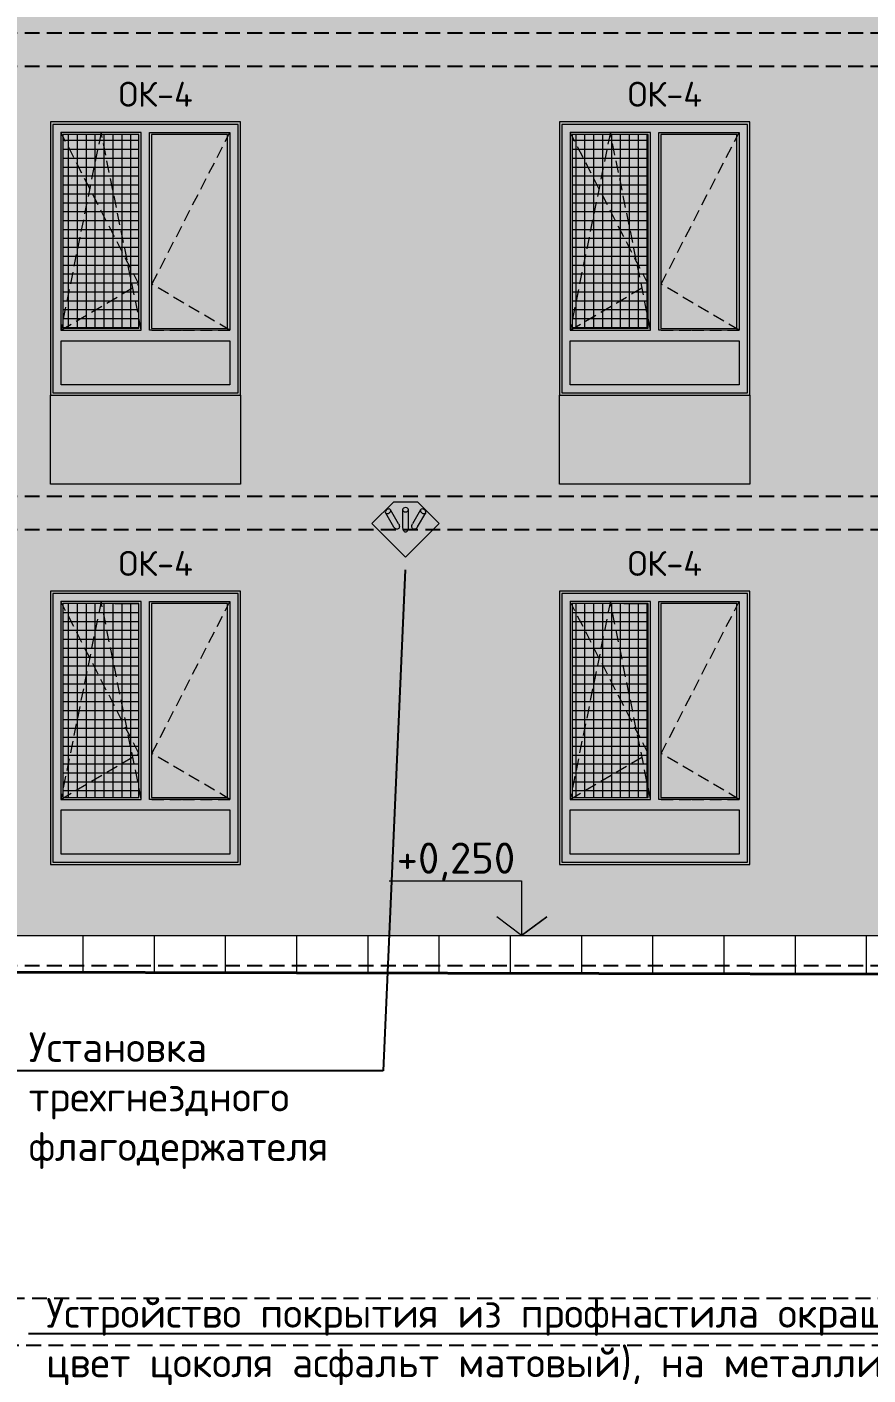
# Model space of a CAD drawing. Header units: millimetres. Extents: x -136099598 to 9192475, y 0 to 779331.
# Drawn here: x -346626 to -339540, y 285105 to 296454 of the extents above; entities that cross this region are included whole.
import ezdxf
from ezdxf import colors
from ezdxf.entities.mleader import LeaderData, LeaderLine
from ezdxf.math import Vec2, Vec3

# ---------------------------------------------------------------- set-up
doc = ezdxf.new("R2010")
doc.units = ezdxf.units.MM
doc.header["$MEASUREMENT"] = 0
doc.linetypes.add('01_base$0$DASHED2', pattern=[0.375, 0.25, -0.125])
doc.linetypes.add('ADSK_Штриховая_ш2 п1', pattern=[3, 2, -1])
doc.layers.get('0').update_dxf_attribs({"color": 250, "lineweight": 9})
doc.layers.get('Defpoints').update_dxf_attribs({"color": 8})
for name, color, linetype, lineweight, true_color in [('!_Окно_00_Штрих_Стекло', 7, 'Continuous', 0, 0x737373), ('RAL 000 80 00', 7, 'Continuous', 0, 0xb9b8b6), ('RAL 100 6030', 7, 'Continuous', 0, 0x989057), ('RAL 7016', 7, 'Continuous', 0, 0x383e42), ('RAL 90 10', 7, 'Continuous', 0, 0xf1ece1)]:
    doc.layers.add(name, color=color, linetype=linetype, lineweight=lineweight, true_color=true_color)
for name, color, linetype, lineweight in [('!_Цоколь', 7, 'Continuous', 0), ('АР-Выноски', 5, 'Continuous', 5), ('АР_тонкая линия', 250, 'Continuous', 0), ('ОБОРУДОВАНИЕ', 253, 'Continuous', 5), ('Подвал', 250, 'ADSK_Штриховая_ш2 п1', 30), ('СТЕНЫ кирпич ЛИДЕР', 250, 'Continuous', 15), ('Фасад_тонкие', 7, 'Continuous', 5)]:
    doc.layers.add(name, color=color, linetype=linetype, lineweight=lineweight)
for name, color, linetype in [('PDF _0', 7, 'Continuous'), ('PDF _PDF _0', 7, 'Continuous'), ('PDF _Текст', 7, 'Continuous')]:
    doc.layers.add(name, color=color, linetype=linetype)
doc.styles.add('ICOCPEUR', font='isocpeur.ttf')
doc.styles.add('PDF ISOCPEUR', font='isocpeur.ttf')

# ---------------------------------------------------------------- blocks, each defined once
blk = doc.blocks.new('A$Cbb492947')
at = {"layer": '!_Окно_00_Штрих_Стекло'}
h = blk.add_hatch(color=256, dxfattribs=at)
h.dxf.hatch_style = 1
h.set_gradient(color1=(70, 92, 124), color2=(219, 225, 235), name='CURVED')
h.paths.add_polyline_path([(1492.596321599558, 89.00270338060545), (1492.596321599558, 2213.26939832367), (90.0008705163055, 2212.255993676427), (90.00087051630544, 87.98929873336238)])
at = {"layer": 'PDF _PDF _0', "lineweight": 0, "true_color": 0x636466}
h = blk.add_hatch(dxfattribs=at)
h.set_pattern_fill('ANSI37', color=251, scale=600, angle=135)
h.set_pattern_definition([(180, (0, 0), (-7.105427357601002e-15, -75), []), (270, (0, 0), (75, -1.4210854715202e-14), [])])
h.paths.add_polyline_path([(745.785901600495, 564.367503027077), (745.785901600495, 2196.819007847347), (105, 2195.805603200104), (105, 563.3540983798339)])
at = {"layer": 'RAL 7016'}
h = blk.add_hatch(color=256, dxfattribs=at)
h.dxf.hatch_style = 1
h.paths.add_polyline_path([(1601.510507199913, 2300.805603200104), (0, 2300.805603200104), (0, 0), (1601.510507199913, 0)])
h.paths.add_polyline_path([(851.810419999063, 2195.805603200105), (1492.596321599558, 2195.805603200105), (1492.596321599558, 564.367503027077), (851.810419999063, 563.3540983798339)], flags=16)
h.paths.add_polyline_path([(745.785901600495, 2195.805603200105), (745.785901600495, 564.367503027077), (105.0080364551634, 563.3540983798337), (104.9919635448366, 2195.87837618453)], flags=16)
h.paths.add_polyline_path([(1511.502587020813, 459.4483360000886), (1511.519297894976, 87.98922437573245), (90.01169981785807, 87.98929873336245), (89.98917069844737, 459.4483360000886)], flags=16)
at = {"layer": 'PDF _0', "linetype": 'ADSK_Штриховая_ш2 п1', "lineweight": 0, "ltscale": 50}
for points in [[(765.7859016004951, 552.2503896376193), (427.3500436004251, 2212.762696000049), (88.91418926464394, 548.4238148743752), (745.785901600495, 935.0000000000003), (88.91418560035527, 2212.762696000049)], [(855.7246055994183, 548.4238148743752), (1114.160463599488, 548.4238148743752), (1512.596317935269, 548.4238148743752), (855.7246055994183, 935.0000000000003), (1512.596321599558, 2212.762696000049)]]:
    blk.add_lwpolyline(points, dxfattribs=at)
at = {"layer": 'PDF _PDF _0', "lineweight": 0}
for points in [[(0, 0), (1601.510507199913, 0), (1601.510507199913, 2300.805603200104), (0, 2300.805603200104)], [(20, 20), (1581.510507199913, 20), (1581.510507199913, 2280.805603200104), (20, 2280.805603200104)], [(88.91418560035527, 548.4238148743752), (765.785901600495, 548.4238148743752), (765.785901600495, 2212.762696000049), (88.91418560035527, 2212.762696000049)], [(105, 563.3540983798339), (745.785901600495, 564.367503027077), (745.7859016004948, 2195.805603200105), (105, 2195.805603200104)], [(1512.596321599558, 548.4238148743752), (835.7246055994183, 548.4238148743752), (835.7246055994183, 2212.762696000049), (1512.596321599558, 2212.762696000049)], [(851.810419999063, 563.3540983798339), (1492.596321599558, 564.367503027077), (1492.596321599558, 2195.805603200105), (851.810419999063, 2195.805603200104)], [(1511.509636683608, 87.9892731999862), (90.00087051630544, 87.98929873336245), (90, 459.4483360000886), (1511.512248232524, 459.4483360000886)]]:
    blk.add_lwpolyline(points, close=True, dxfattribs=at)
at = {"layer": 'PDF _Текст', "lineweight": 0, "insert": (574, 2429), "char_height": 209.9930287715913, "attachment_point": 7, "style": 'PDF ISOCPEUR'}
blk.add_mtext('ОК-4', dxfattribs=at)
blk = doc.blocks.new('A$Cbac6e4b7')
at = {"layer": 'RAL 100 6030'}
h = blk.add_hatch(color=256, dxfattribs=at)
h.dxf.hatch_style = 1
h.paths.add_polyline_path([(1601.510507199913, 748.4301744298427), (0, 748.4301744000404), (0, 5.960464477539062e-08), (1601.510507199913, 8.940696716308594e-08)])
at = {"layer": 'СТЕНЫ кирпич ЛИДЕР', "ltscale": 100}
blk.add_lwpolyline([(0, 748.4301744000404), (1601.510507199913, 748.4301744000404), (1601.510507199913, 0), (0, 0)], close=True, dxfattribs=at)
blk = doc.blocks.new('A$C68e30825')
at = {"layer": 'RAL 000 80 00', "ltscale": 100, "true_color": 0x939598, "transparency": 33554687}
h = blk.add_hatch(color=252, dxfattribs=at)
h.dxf.hatch_style = 1
h.paths.add_polyline_path([(282.8427124746377, 282.8427124746377), (102.8427124746377, 462.8427124746377), (-102.8427124746377, 462.8427124746377), (-282.8427124746377, 282.8427124746377), (0, 0)])
edge = h.paths.add_edge_path(flags=16)
edge.add_ellipse((-148.0913762925775, 386.2658078480163), major_axis=(21.65063509461142, 12.49999999999939), ratio=0.7071067811865591, start_angle=2.2737367544323206e-12, end_angle=179.9999999999994, ccw=False)
edge.add_line((-126.4407411979046, 398.7658078478999), (-58.40662379714195, 280.9272598616662))
edge.add_line((-58.40662379714195, 280.9272598616662), (-55.01579888758715, 273.800574447785))
edge.add_line((-55.01579888758715, 273.800574447785), (-52.88065734674456, 266.4044486036873))
edge.add_line((-52.88065734668635, 266.4044486036873), (-52.10826408688445, 259.1097549625556))
edge.add_line((-52.10826408694265, 259.1097549626138), (-52.73735013150144, 252.2822799236747))
edge.add_line((-52.73735013150144, 252.2822799236747), (-54.73637047928059, 246.2643815943738))
edge.add_line((-54.73637047928059, 246.2643815943156), (-58.00508590287063, 241.3578225254314))
edge.add_line((-58.00508590287063, 241.3578225254896), (-62.37958936201176, 237.8086380767636))
edge.add_line((-62.37958936201176, 237.8086380767636), (-67.64052498689853, 235.7947991765686))
edge.add_line((-67.64052498689853, 235.7947991765686), (-73.52408749749884, 235.4172881164122))
edge.add_line((-73.52408749749884, 235.4172881164122), (-79.73525050195167, 236.6950348771643))
edge.add_line((-79.73525050200988, 236.6950348771643), (-85.96256035170518, 239.5639679008746))
edge.add_line((-85.96256035170518, 239.5639679009328), (-91.8937537278398, 243.8802269061562))
edge.add_line((-91.8937537278398, 243.8802269061562), (-97.23141582799144, 249.4273766432889))
edge.add_line((-97.23141582799144, 249.4273766432889), (-101.7078939861967, 255.9272598614334))
edge.add_line((-101.7078939861967, 255.9272598613752), (-169.7420113872504, 373.7658078480745))
edge = h.paths.add_edge_path(flags=16)
edge.add_ellipse((0, 399.1400360398693), major_axis=(25, 0), ratio=0.7071067811865214, start_angle=0, end_angle=180, ccw=False)
edge.add_line((25, 399.1400360398111), (25, 248.0718012382276))
edge.add_line((25, 248.0718012382276), (24.37319780455437, 240.2044981702929))
edge.add_line((24.37319780455437, 240.2044981702347), (22.52422169758938, 232.7316945292405))
edge.add_line((22.52422169753117, 232.7316945292405), (19.54578706168104, 226.028107893304))
edge.add_line((19.54578706168104, 226.0281078933622), (15.58724504645215, 220.4298840882257))
edge.add_line((15.58724504645215, 220.4298840881675), (10.8470934779034, 216.2177414314938))
edge.add_line((10.84709347796161, 216.2177414314938), (5.563023348920979, 213.6028943444835))
edge.add_line((5.563023348920979, 213.6028943444835), (0, 212.7164621787379))
edge.add_line((0, 212.7164621787379), (-5.563023348920979, 213.6028943444835))
edge.add_line((-5.563023348920979, 213.6028943444835), (-10.84709347796161, 216.2177414314938))
edge.add_line((-10.84709347796161, 216.2177414314938), (-15.58724504651036, 220.4298840881675))
edge.add_line((-15.58724504645215, 220.4298840881675), (-19.54578706168104, 226.028107893304))
edge.add_line((-19.54578706168104, 226.0281078933622), (-22.52422169753117, 232.7316945292987))
edge.add_line((-22.52422169758938, 232.7316945292405), (-24.37319780455437, 240.2044981702347))
edge.add_line((-24.37319780455437, 240.2044981702347), (-25, 248.0718012378784))
edge.add_line((-25, 248.0718012378784), (-25, 399.1400360399857))
edge = h.paths.add_edge_path(flags=16)
edge.add_line((52.10826408694265, 259.1097549626138), (52.88065734674456, 266.4044486037455))
edge.add_line((52.88065734674456, 266.4044486036873), (55.01579888758715, 273.800574447785))
edge.add_line((55.01579888758715, 273.800574447785), (58.40662379702553, 280.9272598613752))
edge.add_line((58.40662379702553, 280.9272598614334), (126.440741198021, 398.7658078480745))
edge.add_ellipse((148.0913762925775, 386.2658078480163), major_axis=(-21.65063509461369, 12.4999999999986), ratio=0.7071067811865147, start_angle=179.9999999999945, end_angle=359.9999999999886, ccw=False)
edge.add_line((169.7420113871922, 373.7658078479581), (101.7078939863713, 255.927259861608))
edge.add_line((101.7078939863713, 255.927259861608), (97.23141582799144, 249.4273766432307))
edge.add_line((97.23141582799144, 249.4273766432889), (91.8937537278398, 243.8802269061562))
edge.add_line((91.8937537278398, 243.8802269061562), (85.96256035170518, 239.5639679009328))
edge.add_line((85.96256035170518, 239.5639679009328), (79.73525050200988, 236.6950348772225))
edge.add_line((79.73525050200988, 236.6950348771643), (73.52408749755705, 235.4172881164122))
edge.add_line((73.52408749749884, 235.4172881164122), (67.64052498689853, 235.7947991765686))
edge.add_line((67.64052498689853, 235.7947991765686), (62.37958936201176, 237.8086380767636))
edge.add_line((62.37958936201176, 237.8086380767636), (58.00508590287063, 241.3578225254896))
edge.add_line((58.00508590292884, 241.3578225254896), (54.7363704793388, 246.2643815943738))
edge.add_line((54.73637047928059, 246.2643815943156), (52.73735013150144, 252.2822799236164))
edge.add_line((52.73735013150144, 252.2822799236747), (52.10826408694265, 259.1097549626138))
h = blk.add_hatch(color=252, dxfattribs=at)
h.dxf.hatch_style = 1
edge = h.paths.add_edge_path()
edge.add_ellipse((-148.0913762925775, 386.2658078480163), major_axis=(21.6506350946126, 12.50000000000053), ratio=0.707106781186478, start_angle=179.999999999998, end_angle=360.00000000000097, ccw=False)
edge.add_line((-169.742011387134, 373.7658078478999), (-101.7078939861967, 255.9272598613752))
edge.add_line((-101.7078939861967, 255.9272598613752), (-97.23141582799144, 249.4273766432307))
edge.add_line((-97.23141582799144, 249.4273766432889), (-91.8937537278398, 243.8802269061562))
edge.add_line((-91.8937537278398, 243.8802269061562), (-85.96256035170518, 239.5639679009328))
edge.add_line((-85.96256035170518, 239.5639679009328), (-79.73525050200988, 236.6950348772225))
edge.add_line((-79.73525050200988, 236.6950348771643), (-73.52408749755705, 235.4172881164122))
edge.add_line((-73.52408749749884, 235.4172881164122), (-67.64052498689853, 235.7947991765686))
edge.add_line((-67.64052498689853, 235.7947991765686), (-62.37958936201176, 237.8086380767636))
edge.add_line((-62.37958936201176, 237.8086380767636), (-58.00508590287063, 241.3578225254896))
edge.add_line((-58.00508590287063, 241.3578225254896), (-54.73637047928059, 246.2643815943738))
edge.add_line((-54.73637047928059, 246.2643815943156), (-52.73735013150144, 252.2822799236164))
edge.add_line((-52.73735013150144, 252.2822799236747), (-52.10826408694265, 259.1097549626138))
edge.add_line((-52.10826408694265, 259.1097549626138), (-52.88065734674456, 266.4044486037455))
edge.add_line((-52.88065734668635, 266.4044486036873), (-55.01579888752894, 273.800574447785))
edge.add_line((-55.01579888758715, 273.800574447785), (-58.40662379714195, 280.9272598616662))
edge.add_line((-58.40662379714195, 280.9272598616662), (-126.440741198021, 398.7658078480745))
edge = h.paths.add_edge_path()
edge.add_ellipse((-148.0913762925775, 386.2658078480163), major_axis=(21.6506350946126, 12.50000000000053), ratio=0.707106781186478, start_angle=179.999999999998, end_angle=360.000000000001)
edge.add_ellipse((-148.0913762925775, 386.2658078480163), major_axis=(21.65063509461142, 12.49999999999939), ratio=0.7071067811865591, start_angle=2.308725004959152e-12, end_angle=179.9999999999993)
h = blk.add_hatch(color=252, dxfattribs=at)
h.dxf.hatch_style = 1
edge = h.paths.add_edge_path()
edge.add_ellipse((0, 399.1400360398693), major_axis=(25.00000000000182, 0), ratio=0.7071067811865064, start_angle=180, end_angle=360, ccw=False)
edge.add_line((-25, 399.1400360397529), (-25, 248.0718012378784))
edge.add_line((-25, 248.0718012378784), (-24.37319780455437, 240.2044981702347))
edge.add_line((-24.37319780455437, 240.2044981702347), (-22.52422169758938, 232.7316945292405))
edge.add_line((-22.52422169758938, 232.7316945292405), (-19.54578706173925, 226.028107893304))
edge.add_line((-19.54578706168104, 226.0281078933622), (-15.58724504645215, 220.4298840882257))
edge.add_line((-15.58724504645215, 220.4298840881675), (-10.8470934779034, 216.2177414314938))
edge.add_line((-10.84709347796161, 216.2177414314938), (-5.563023348920979, 213.6028943444835))
edge.add_line((-5.563023348920979, 213.6028943444835), (0, 212.7164621787379))
edge.add_line((0, 212.7164621787379), (5.563023348920979, 213.6028943444835))
edge.add_line((5.563023348920979, 213.6028943444835), (10.84709347796161, 216.2177414314938))
edge.add_line((10.84709347796161, 216.2177414314938), (15.58724504651036, 220.4298840881675))
edge.add_line((15.58724504645215, 220.4298840881675), (19.54578706168104, 226.028107893304))
edge.add_line((19.54578706168104, 226.0281078933622), (22.52422169753117, 232.7316945292987))
edge.add_line((22.52422169753117, 232.7316945292405), (24.37319780449616, 240.2044981702347))
edge.add_line((24.37319780455437, 240.2044981702347), (25, 248.0718012381694))
edge.add_line((25, 248.0718012382276), (25, 399.1400360399857))
edge = h.paths.add_edge_path()
edge.add_ellipse((0, 399.1400360398693), major_axis=(25, 0), ratio=0.7071067811865214, start_angle=0, end_angle=180)
edge.add_ellipse((0, 399.1400360398693), major_axis=(25.00000000000182, 0), ratio=0.7071067811865064, start_angle=180, end_angle=360)
h = blk.add_hatch(color=252, dxfattribs=at)
h.dxf.hatch_style = 1
edge = h.paths.add_edge_path()
edge.add_ellipse((148.0913762925775, 386.2658078480163), major_axis=(-21.65063509460915, 12.50000000000017), ratio=0.7071067811866039, start_angle=6.821210263296962e-13, end_angle=180.0000000000063, ccw=False)
edge.add_line((126.4407411979628, 398.7658078479581), (58.40662379702553, 280.9272598614334))
edge.add_line((58.40662379702553, 280.9272598614334), (55.01579888758715, 273.8005744478432))
edge.add_line((55.01579888758715, 273.800574447785), (52.88065734674456, 266.4044486036873))
edge.add_line((52.88065734674456, 266.4044486036873), (52.10826408694265, 259.1097549625556))
edge.add_line((52.10826408694265, 259.1097549626138), (52.73735013150144, 252.2822799236747))
edge.add_line((52.73735013150144, 252.2822799236747), (54.73637047928059, 246.2643815943738))
edge.add_line((54.73637047928059, 246.2643815943156), (58.00508590287063, 241.3578225254314))
edge.add_line((58.00508590292884, 241.3578225254896), (62.37958936206996, 237.8086380767636))
edge.add_line((62.37958936201176, 237.8086380767636), (67.64052498689853, 235.7947991765686))
edge.add_line((67.64052498689853, 235.7947991765686), (73.52408749749884, 235.4172881164122))
edge.add_line((73.52408749749884, 235.4172881164122), (79.73525050195167, 236.6950348771643))
edge.add_line((79.73525050200988, 236.6950348771643), (85.96256035170518, 239.5639679008746))
edge.add_line((85.96256035170518, 239.5639679009328), (91.8937537278398, 243.8802269061562))
edge.add_line((91.8937537278398, 243.8802269061562), (97.23141582799144, 249.4273766432889))
edge.add_line((97.23141582799144, 249.4273766432889), (101.7078939863713, 255.9272598616662))
edge.add_line((101.7078939863713, 255.927259861608), (169.7420113872504, 373.7658078480745))
edge = h.paths.add_edge_path()
edge.add_ellipse((148.0913762925775, 386.2658078480163), major_axis=(-21.65063509461369, 12.4999999999986), ratio=0.7071067811865147, start_angle=179.9999999999945, end_angle=359.9999999999886)
edge.add_ellipse((148.0913762925775, 386.2658078480163), major_axis=(-21.65063509460915, 12.50000000000017), ratio=0.7071067811866039, start_angle=7.378886860995359e-13, end_angle=180.0000000000063)
at = {"layer": 'ОБОРУДОВАНИЕ', "color": 0}
for p, q in [((-102.8427124746377, 462.8427124746377), (-282.8427124746377, 282.8427124746377)), ((102.8427124746377, 462.8427124746377), (-102.8427124746377, 462.8427124746377)), ((282.8427124746377, 282.8427124746377), (102.8427124746377, 462.8427124746377)), ((-169.7420113871922, 373.7658078480163), (-101.7078939863131, 255.9272598615498)), ((-58.40662379708374, 280.9272598615498), (-126.4407411979628, 398.7658078480163)), ((-25, 399.1400360398693), (-25, 248.0718012381112)), ((25, 248.0718012381112), (25, 399.1400360398693)), ((126.440741198021, 398.7658078480163), (58.40662379708374, 280.9272598615498)), ((101.7078939863131, 255.9272598615498), (169.7420113872504, 373.7658078480163)), ((-282.8427124746377, 282.8427124746377), (0, 0)), ((0, 0), (282.8427124746377, 282.8427124746377))]:
    blk.add_line(p, q, dxfattribs=at)
at = {"layer": 'ОБОРУДОВАНИЕ', "color": 0, "flags": 128}
for points in [[(-58.40662379708374, 280.9272598615498), (-55.01579888758715, 273.800574447785), (-52.88065734668635, 266.4044486036873), (-52.10826408694265, 259.1097549626138), (-52.73735013150144, 252.2822799236747), (-54.73637047928059, 246.2643815943156), (-58.00508590287063, 241.3578225254896), (-62.37958936201176, 237.8086380767636), (-67.64052498689853, 235.7947991765686), (-73.52408749749884, 235.4172881164122), (-79.73525050200988, 236.6950348771643), (-85.96256035170518, 239.5639679009328), (-91.8937537278398, 243.8802269061562), (-97.23141582799144, 249.4273766432889), (-101.7078939863131, 255.9272598615498)], [(-25, 248.0718012381112), (-24.37319780455437, 240.2044981702347), (-22.52422169758938, 232.7316945292405), (-19.54578706168104, 226.0281078933622), (-15.58724504645215, 220.4298840881675), (-10.84709347796161, 216.2177414314938), (-5.563023348920979, 213.6028943444835), (0, 212.7164621787379), (5.563023348920979, 213.6028943444835), (10.84709347796161, 216.2177414314938), (15.58724504645215, 220.4298840881675), (19.54578706168104, 226.0281078933622), (22.52422169753117, 232.7316945292405), (24.37319780455437, 240.2044981702347), (25, 248.0718012381112)], [(101.7078939863131, 255.9272598615498), (97.23141582799144, 249.4273766432889), (91.8937537278398, 243.8802269061562), (85.96256035170518, 239.5639679009328), (79.73525050200988, 236.6950348771643), (73.52408749749884, 235.4172881164122), (67.64052498689853, 235.7947991765686), (62.37958936201176, 237.8086380767636), (58.00508590292884, 241.3578225254896), (54.73637047928059, 246.2643815943156), (52.73735013150144, 252.2822799236747), (52.10826408694265, 259.1097549626138), (52.88065734674456, 266.4044486036873), (55.01579888758715, 273.800574447785), (58.40662379708374, 280.9272598615498)]]:
    blk.add_lwpolyline(points, dxfattribs=at)
at = {"layer": 'ОБОРУДОВАНИЕ', "color": 0}
for centre, major_axis, ratio, start_param, end_param in [((-148.0913762925775, 386.2658078480163), (21.65063509461142, 12.49999999999939), 0.7071067811865591, 4.029485285965961e-14, 3.141592653589782), ((-148.0913762925775, 386.2658078480163), (21.65063509461257, 12.50000000000052), 0.7071067811864782, 3.141592653589759, 6.283185307179603), ((0, 399.1400360398693), (25, 0), 0.7071067811865214, 0, 3.141592653589793), ((0, 399.1400360398693), (25.00000000000182, 0), 0.7071067811865064, 3.141592653589793, 6.283185307179586), ((148.0913762925775, 386.2658078480163), (-21.65063509460915, 12.50000000000017), 0.7071067811866039, 1.287858708565182e-14, 3.141592653589902), ((148.0913762925775, 386.2658078480163), (-21.65063509461369, 12.4999999999986), 0.7071067811865147, 3.141592653589697, 6.283185307179387)]:
    blk.add_ellipse(centre, major_axis=major_axis, ratio=ratio, start_param=start_param, end_param=end_param, dxfattribs=at)

msp = doc.modelspace()

# ---------------------------------------------------------------- hatches: boundary and pattern name
at = {"layer": '!_Цоколь', "lineweight": 0, "ltscale": 5, "true_color": 0x636466}
h = msp.add_hatch(dxfattribs=at)
h.set_pattern_fill('ANSI37', color=251, scale=4800, angle=44.99999999999999)
h.set_pattern_definition([(90, (541247.052279662, -119.9999999999943), (-600, 1.13686837721616e-13), []), (180, (541247.052279662, -119.9999999999943), (-1.70530256582424e-13, -600), [])])
h.paths.add_polyline_path([(-350192.051263148, 288503.5269316179), (-336771.9617103428, 288472.8833449689), (-336772, 288804.84073096), (-350192.0642609307, 288807.7293811117)])
at = {"layer": 'RAL 000 80 00', "ltscale": 100, "transparency": 33554687}
h = msp.add_hatch(color=256, dxfattribs=at)
h.dxf.hatch_style = 1
h.paths.add_polyline_path([(-343153.4077831575, 292273.5518880138), (-343333.4077831575, 292453.5518880138), (-343539.0932081068, 292453.5518880138), (-343719.0932081068, 292273.5518880138), (-343436.2504956322, 291990.7091755392)])
edge = h.paths.add_edge_path(flags=16)
edge.add_ellipse((-343584.3418719248, 292376.9749833872), major_axis=(21.65063509461142, 12.49999999999939), ratio=0.7071067811865591, start_angle=2.2737367544323206e-12, end_angle=179.9999999999994, ccw=False)
edge.add_line((-343562.6912368301, 292389.4749833871), (-343494.6571194293, 292271.6364354009))
edge.add_line((-343494.6571194293, 292271.6364354009), (-343491.2662945198, 292264.509749987))
edge.add_line((-343491.2662945198, 292264.509749987), (-343489.1311529789, 292257.1136241429))
edge.add_line((-343489.1311529789, 292257.1136241429), (-343488.3587597191, 292249.8189305018))
edge.add_line((-343488.3587597191, 292249.8189305018), (-343488.9878457637, 292242.9914554629))
edge.add_line((-343488.9878457637, 292242.9914554629), (-343490.9868661115, 292236.9735571336))
edge.add_line((-343490.9868661115, 292236.9735571335), (-343494.255581535, 292232.0669980646))
edge.add_line((-343494.255581535, 292232.0669980647), (-343498.6300849942, 292228.517813616))
edge.add_line((-343498.6300849942, 292228.517813616), (-343503.8910206191, 292226.5039747158))
edge.add_line((-343503.8910206191, 292226.5039747158), (-343509.7745831297, 292226.1264636556))
edge.add_line((-343509.7745831297, 292226.1264636556), (-343515.9857461341, 292227.4042104164))
edge.add_line((-343515.9857461342, 292227.4042104164), (-343522.2130559839, 292230.2731434401))
edge.add_line((-343522.2130559839, 292230.2731434401), (-343528.14424936, 292234.5894024454))
edge.add_line((-343528.14424936, 292234.5894024454), (-343533.4819114602, 292240.1365521825))
edge.add_line((-343533.4819114602, 292240.1365521825), (-343537.9583896184, 292246.6364354006))
edge.add_line((-343537.9583896184, 292246.6364354006), (-343605.9925070194, 292364.4749833873))
edge = h.paths.add_edge_path(flags=16)
edge.add_ellipse((-343436.2504956322, 292389.8492115791), major_axis=(25, 0), ratio=0.7071067811865214, start_angle=0, end_angle=180, ccw=False)
edge.add_line((-343411.2504956322, 292389.849211579), (-343411.2504956322, 292238.7809767774))
edge.add_line((-343411.2504956322, 292238.7809767774), (-343411.8772978276, 292230.9136737095))
edge.add_line((-343411.8772978276, 292230.9136737094), (-343413.7262739346, 292223.4408700684))
edge.add_line((-343413.7262739346, 292223.4408700684), (-343416.7047085705, 292216.7372834325))
edge.add_line((-343416.7047085705, 292216.7372834326), (-343420.6632505857, 292211.1390596274))
edge.add_line((-343420.6632505857, 292211.1390596274), (-343425.4034021543, 292206.9269169707))
edge.add_line((-343425.4034021542, 292206.9269169707), (-343430.6874722833, 292204.3120698837))
edge.add_line((-343430.6874722833, 292204.3120698837), (-343436.2504956322, 292203.4256377179))
edge.add_line((-343436.2504956322, 292203.4256377179), (-343441.8135189811, 292204.3120698837))
edge.add_line((-343441.8135189811, 292204.3120698837), (-343447.0975891101, 292206.9269169707))
edge.add_line((-343447.0975891101, 292206.9269169707), (-343451.8377406787, 292211.1390596274))
edge.add_line((-343451.8377406786, 292211.1390596274), (-343455.7962826939, 292216.7372834325))
edge.add_line((-343455.7962826939, 292216.7372834326), (-343458.7747173297, 292223.4408700685))
edge.add_line((-343458.7747173298, 292223.4408700684), (-343460.6236934367, 292230.9136737094))
edge.add_line((-343460.6236934367, 292230.9136737094), (-343461.2504956322, 292238.7809767771))
edge.add_line((-343461.2504956322, 292238.7809767771), (-343461.2504956322, 292389.8492115792))
edge = h.paths.add_edge_path(flags=16)
edge.add_line((-343384.1422315452, 292249.8189305018), (-343383.3698382854, 292257.1136241429))
edge.add_line((-343383.3698382854, 292257.1136241429), (-343381.2346967446, 292264.509749987))
edge.add_line((-343381.2346967446, 292264.509749987), (-343377.8438718352, 292271.6364354006))
edge.add_line((-343377.8438718352, 292271.6364354006), (-343309.8097544342, 292389.4749833873))
edge.add_ellipse((-343288.1591193396, 292376.9749833872), major_axis=(-21.65063509461369, 12.4999999999986), ratio=0.7071067811865147, start_angle=179.9999999999945, end_angle=359.9999999999886, ccw=False)
edge.add_line((-343266.508484245, 292364.4749833872), (-343334.5426016458, 292246.6364354008))
edge.add_line((-343334.5426016458, 292246.6364354008), (-343339.0190798042, 292240.1365521824))
edge.add_line((-343339.0190798042, 292240.1365521825), (-343344.3567419043, 292234.5894024454))
edge.add_line((-343344.3567419043, 292234.5894024454), (-343350.2879352805, 292230.2731434401))
edge.add_line((-343350.2879352805, 292230.2731434401), (-343356.5152451302, 292227.4042104164))
edge.add_line((-343356.5152451302, 292227.4042104164), (-343362.7264081346, 292226.1264636556))
edge.add_line((-343362.7264081347, 292226.1264636556), (-343368.6099706453, 292226.5039747158))
edge.add_line((-343368.6099706453, 292226.5039747158), (-343373.8709062702, 292228.517813616))
edge.add_line((-343373.8709062702, 292228.517813616), (-343378.2454097293, 292232.0669980647))
edge.add_line((-343378.2454097293, 292232.0669980647), (-343381.5141251528, 292236.9735571336))
edge.add_line((-343381.5141251529, 292236.9735571335), (-343383.5131455007, 292242.9914554628))
edge.add_line((-343383.5131455007, 292242.9914554629), (-343384.1422315452, 292249.8189305018))
at = {"layer": 'RAL 90 10', "ltscale": 100, "transparency": 33554687}
h = msp.add_hatch(color=256, dxfattribs=at)
h.dxf.hatch_style = 1
h.paths.add_polyline_path([(-336771.89553083, 308453.5735430288), (-350192, 308453.5735429692), (-350192.0012368423, 288804.86124165), (-336772.0012368424, 288804.8612416498)])

# ---------------------------------------------------------------- linework, layer by layer
at = {"layer": 'Defpoints', "color": 2, "linetype": '01_base$0$DASHED2', "ltscale": 500}
for p, q in [((-349831.9999999998, 296403.5518880138), (-281616.9999999999, 296403.5518880138)), ((-349831.9999999998, 296123.5518880129), (-281616.9999999999, 296123.5518880129)), ((-349831.9999999999, 292503.5518880138), (-281617, 292503.5518880138)), ((-349831.9999999999, 292223.5518880129), (-281617, 292223.5518880129)), ((-349831.9999999999, 288553.5518880134), (-281616.9999999997, 288553.5518880134))]:
    msp.add_line(p, q, dxfattribs=at)
at = {"layer": 'Defpoints', "color": 2, "linetype": '01_base$0$DASHED2', "ltscale": 500, "elevation": 1.916129494971397}
msp.add_lwpolyline([(-350145.2111521602, 285753.5518706684), (-281257.0000000001, 285753.5520035045), (-281257.0000000001, 285353.5520035045), (-350145.2111521602, 285353.5518706684)], close=True, dxfattribs=at)
at = {"layer": 'АР_тонкая линия', "color": 3, "lineweight": 40, "ltscale": 100}
msp.add_line((-350190.2139684391, 288503.5359371974), (-336932.0000000001, 288475.0589573339), dxfattribs=at)
at = {"layer": 'СТЕНЫ кирпич ЛИДЕР', "ltscale": 100}
msp.add_line((-350192.0572359262, 288804.8819024219), (-336771.3479873177, 288804.840579039, 2.260897307955964), dxfattribs=at)
at = {"layer": 'Фасад_тонкие', "lineweight": 0}
msp.add_lwpolyline([(-343573.9267879203, 289264.832767775), (-342458.2239165604, 289264.832767775), (-342458.2239165604, 288804.840579039), (-342244.8624112804, 288963.8011297083), (-342458.2239165604, 288804.840579039), (-342667.1403904804, 288963.8011297083)], dxfattribs=at)

# ---------------------------------------------------------------- block references
at = {"ltscale": 150}
msp.add_blockref('A$C68e30825', (-343436.2504956322, 291990.7091755392), dxfattribs=at)
at = {"layer": 'Подвал', "ltscale": 150}
for name, p in [('A$Cbb492947', (-346428.5105072, 293353.5518880138)), ('A$Cbb492947', (-342138.5105072001, 293353.5518880138)), ('A$Cbac6e4b7', (-346428.5105072, 292605.1217136138)), ('A$Cbac6e4b7', (-342138.5105072001, 292605.1217136138)), ('A$Cbb492947', (-346428.5105072, 289403.5518880134)), ('A$Cbb492947', (-342138.5105072001, 289403.5518880134))]:
    msp.add_blockref(name, p, dxfattribs=at)

# ---------------------------------------------------------------- texts
at = {"layer": 'PDF _0', "color": 18, "lineweight": 0, "true_color": 0x000000, "insert": (-342512.3624112804, 289264.832767775), "char_height": 262.4934346850584, "attachment_point": 9, "style": 'PDF ISOCPEUR'}
msp.add_mtext('+0,250', dxfattribs=at)

# ---------------------------------------------------------------- leaders
at = {"layer": 'АР-Выноски'}
ml = msp.add_multileader_mtext('Standard', dxfattribs=at)
ml.set_content('\\A1;Установка трехгнездного флагодержателя', color=256, style='ICOCPEUR')
ml.set_leader_properties()
ml.build(insert=Vec2(0, 0))
ml.multileader.update_dxf_attribs({"text_left_attachment_type": 6, "text_right_attachment_type": 6, "dogleg_length": 100, "arrow_head_size": 250})
ctx = ml.context
ctx.base_point, ctx.char_height, ctx.arrow_head_size, ctx.landing_gap_size, ctx.plane_origin = Vec3(-346375.0726409662, 287666.2263077786), 250, 250, 25, Vec3(-354988.5889851646, 301175.1030967484)
ctx.left_attachment, ctx.right_attachment = 6, 6
notes = []
notes.append((ctx, [(0, (1, 1, 0), (-343625.0726409662, 287666.2263077786), (-1, 0), 100, [(0, [(-343428.4499575691, 292132.6263382683)], 0, [])])]))
ctx.mtext.insert, ctx.mtext.width, ctx.mtext.defined_height, ctx.mtext.flow_direction = Vec3(-346611.3226409662, 287991.2263077786), 3339.577594089322, 7505.978321524337, 5
ml = msp.add_multileader_mtext('Standard', dxfattribs=at)
ml.set_content('Устройство покрытия из профнастила окрашенного в цвет цоколя асфальт матовый), на металлическом каркасе. Примыкание к фасаду предусмотреть через отлив из оцинкованной стали с окраской по RAL 7016.', color=256, style='ICOCPEUR')
ml.set_leader_properties()
ml.build(insert=Vec2(0, 0))
ml.multileader.update_dxf_attribs({"text_left_attachment_type": 6, "text_right_attachment_type": 6, "dogleg_length": 100, "arrow_head_size": 250})
ctx = ml.context
ctx.base_point, ctx.char_height, ctx.arrow_head_size, ctx.landing_gap_size, ctx.plane_origin = Vec3(-346489.0398174286, 285453.5518777667, 1.829685385233107), 250, 250, 25, Vec3(-330639.5242480558, 289104.0493429733, 1.829685385233107)
ctx.left_attachment, ctx.right_attachment = 6, 6
notes.append((ctx, [(0, (1, 1, 0), (-337776.5398174286, 285453.5518777667, 1.829685385233107), (-1, 0), 100, [(0, [(-335128.5321718507, 289302.1145391298, 1.829685385233107)], 0, [])])]))
ctx.mtext.insert, ctx.mtext.width, ctx.mtext.defined_height, ctx.mtext.flow_direction = Vec3(-346464.0398174286, 285753.5518777667, 1.829685385233107), 8625.304839560296, 229.9999999999868, 5
ml = msp.add_multileader_mtext('Standard', dxfattribs=at)
ml.set_content('\\A1;Замена ограждения из нержавеющей полированной стали. Заполнение вертикальное из ригелей {\\fISOCTEUR|b0|i0|c204|p49;ø}16мм, с шагом 100мм.  ', color=256, style='ICOCPEUR')
ml.set_leader_properties()
ml.build(insert=Vec2(0, 0))
ml.multileader.update_dxf_attribs({"text_left_attachment_type": 6, "text_right_attachment_type": 6, "dogleg_length": 100, "arrow_head_size": 250})
ctx = ml.context
ctx.base_point, ctx.char_height, ctx.arrow_head_size, ctx.landing_gap_size, ctx.plane_origin = Vec3(-344251.5, 283391.5), 250, 250, 25, Vec3(-338453.197978355, 276440.232211108)
ctx.left_attachment, ctx.right_attachment = 6, 6
notes.append((ctx, [(0, (1, 1, 0), (-335269, 283391.5), (-1, 0), 645, [(1, [(-334332.4984525219, 288963.4768655251)], 0, [])])]))
ctx.mtext.insert, ctx.mtext.width, ctx.mtext.flow_direction = Vec3(-344226.5, 283691.5), 8506.062088216975, 5
for ctx, leaders in notes:
    for number, flags, end, landing, length, lines in leaders:
        leader = LeaderData()
        leader.index, (leader.has_last_leader_line, leader.has_dogleg_vector, leader.attachment_direction) = number, flags
        leader.last_leader_point, leader.dogleg_vector, leader.dogleg_length = Vec3(end), Vec3(landing), length
        for number, points, colour, breaks in lines:
            line = LeaderLine()
            line.index, line.vertices, line.color, line.breaks = number, Vec3.list(points), colors.encode_raw_color(colour), breaks
            leader.lines.append(line)
        ctx.leaders.append(leader)

doc.saveas('drawing.dxf')
